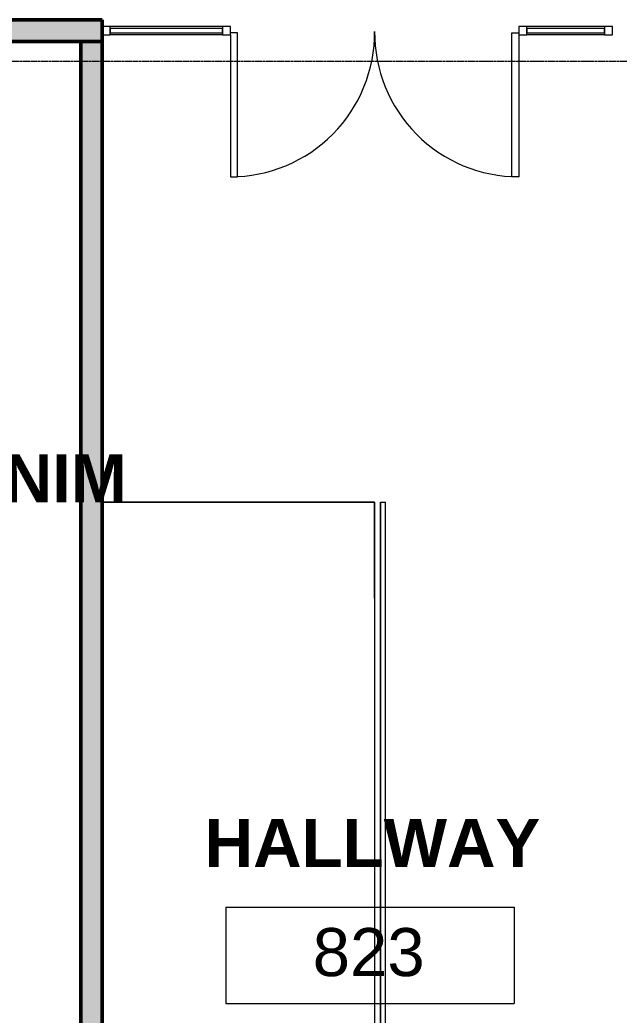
# Model space of a CAD drawing. Header units: inches. Extents: x -1205 to 1409, y -1117 to 895.
# Drawn here: x -513.1 to -363.5, y -467.4 to -218.8 of the extents above; entities that cross this region are included whole.
import ezdxf

# ---------------------------------------------------------------- set-up
doc = ezdxf.new("R2010")
doc.units = ezdxf.units.IN
doc.header["$MEASUREMENT"] = 0
doc.linetypes.add('Grid Line 1_4_', pattern=[0.4375, 0.25, -0.0625, 0.0625, -0.0625])
for name, color, linetype, lineweight in [('A-AREA-IDEN', 2, 'Continuous', 9), ('A-DOOR', 31, 'Continuous', 13), ('A-FLOR', 192, 'Continuous', 13), ('A-FLOR-HRAL', 11, 'Continuous', 13), ('A-FLOR-LEVL', 51, 'Continuous', 9), ('A-GLAZ-CURT', 52, 'Continuous', 9), ('A-GLAZ-CWMG', 51, 'Continuous', 9), ('A-WALL-PATT', 111, 'Continuous', 13), ('I-WALL', 2, 'Continuous', 13), ('S-GRID', 1, 'Continuous', 9)]:
    doc.layers.add(name, color=color, linetype=linetype, lineweight=lineweight)
doc.styles.add('Arial_5', font='arial.ttf', dxfattribs={"height": 12})
doc.styles.add('Arial_B', font='arialbd.ttf', dxfattribs={"height": 12})

# ---------------------------------------------------------------- blocks, each defined once
blk = doc.blocks.new('System Panel - Glazed Centered-3987782-8TH FLOOR TELECOM PLAN')
at = {"layer": 'A-GLAZ-CURT', "color": 253, "lineweight": 13}
for p, q in [((14, 0.5), (-14, 0.5)), ((-14, 0.5), (-14, -0.5)), ((14, -0.5), (14, 0.5)), ((-14, -0.5), (14, -0.5))]:
    blk.add_line(p, q, dxfattribs=at)
blk = doc.blocks.new('Rectangular Mullion - 2_ x 2_ Office Front-3987779-8TH FLOOR TELECOM PLAN')
at = {"layer": 'A-GLAZ-CWMG', "color": 53}
for p, q in [((-462.54, -220.52), (-490.54, -220.52)), ((-462.54, -222.52), (-490.54, -222.52))]:
    blk.add_line(p, q, dxfattribs=at)
blk = doc.blocks.new('Rectangular Mullion - 2_ x 2_ Office Front-V90-8TH FLOOR TELECOM PLAN')
at = {"layer": 'A-GLAZ-CWMG', "color": 133, "lineweight": 20}
for p, q in [((-2, 1), (0, 1)), ((-2, -1), (-2, 1)), ((0, 1), (0, -1)), ((0, -1), (-2, -1))]:
    blk.add_line(p, q, dxfattribs=at)
blk = doc.blocks.new('System Panel - Glazed Centered-3575875-8TH FLOOR TELECOM PLAN')
at = {"layer": 'A-GLAZ-CURT', "color": 253, "lineweight": 13}
for p, q in [((9.7, 0.5), (-9.7, 0.5)), ((-9.7, 0.5), (-9.7, -0.5)), ((9.7, -0.5), (9.7, 0.5)), ((-9.7, -0.5), (9.7, -0.5))]:
    blk.add_line(p, q, dxfattribs=at)
blk = doc.blocks.new('Rectangular Mullion - 2_ x 2_ Office Front-3575873-8TH FLOOR TELECOM PLAN')
at = {"layer": 'A-GLAZ-CWMG', "color": 53}
for p, q in [((-367.14, -220.52), (-386.54, -220.52)), ((-367.14, -222.52), (-386.54, -222.52))]:
    blk.add_line(p, q, dxfattribs=at)
blk = doc.blocks.new('Rectangular Mullion - 2_ x 2_ Office Front-V91-8TH FLOOR TELECOM PLAN')
at = {"layer": 'A-GLAZ-CWMG', "color": 133, "lineweight": 20}
for p, q in [((-1, 1), (1, 1)), ((-1, -1), (-1, 1)), ((1, 1), (1, -1)), ((1, -1), (-1, -1))]:
    blk.add_line(p, q, dxfattribs=at)
blk = doc.blocks.new('Rectangular Mullion - 2_ x 2_ Office Front-V92-8TH FLOOR TELECOM PLAN')
at = {"layer": 'A-GLAZ-CWMG', "color": 133, "lineweight": 20}
for p, q in [((0, 1), (-2, 1)), ((-2, 1), (-2, -1)), ((0, -1), (0, 1)), ((-2, -1), (0, -1))]:
    blk.add_line(p, q, dxfattribs=at)
blk = doc.blocks.new('Curtain Wall-Store Front-Double w swing _ Bar - Store Front Door-3601749-8TH FLOOR TELECOM PLAN')
at = {"layer": 'A-DOOR', "color": 133, "lineweight": 20}
for p, q in [((-34.25, -0.5), (-36, -0.5)), ((-36, -1), (-36, -36.5)), ((-34.25, -36.5), (-34.25, -0.5)), ((34.25, -0.5), (36, -0.5)), ((34.25, -36.5), (34.25, -0.5)), ((36, -1), (36, -36.5)), ((-36, -36.5), (-34.25, -36.5)), ((36, -36.5), (34.25, -36.5))]:
    blk.add_line(p, q, dxfattribs=at)
at = {"layer": 'A-DOOR', "color": 53, "lineweight": 9}
for centre, start, end in [((-36, -0.5), 270, 0.5), ((36, -0.5), 179.5, 270)]:
    blk.add_arc(centre, 36, start, end, dxfattribs=at)
blk = doc.blocks.new('Top Rail Type - Top Rail_Internal_-5372792-8TH FLOOR TELECOM PLAN')
at = {"layer": 'A-FLOR-HRAL', "color": 53, "lineweight": 9}
for p, q in [((-423.04, -339.24), (-423.04, -505.15)), ((-422.51, -339.24), (-422.32, -339.24)), ((-421.79, -505.15), (-421.79, -339.24)), ((-423.02, -505.25), (-423.04, -505.28)), ((-423.04, -505.28), (-423.04, -524.12)), ((-421.79, -505.28), (-421.81, -505.25)), ((-421.79, -524.12), (-421.79, -505.28))]:
    blk.add_line(p, q, dxfattribs=at)
at = {"layer": 'A-FLOR-HRAL', "color": 53, "lineweight": 9, "flags": 128}
for points in [[(-423.04, -505.28), (-423.02, -505.3), (-422.96, -505.32), (-422.86, -505.34), (-422.73, -505.36), (-422.58, -505.37), (-422.41, -505.37), (-422.25, -505.37), (-422.1, -505.36), (-421.97, -505.34), (-421.87, -505.32), (-421.81, -505.3), (-421.79, -505.28)], [(-422.32, -505.24), (-422.41, -505.24), (-422.51, -505.24)], [(-422.33, -524.12), (-422.41, -524.12), (-422.5, -524.12)]]:
    blk.add_lwpolyline(points, dxfattribs=at)
blk = doc.blocks.new('Top Rail Type - Top Rail_Internal_-V119-8TH FLOOR TELECOM PLAN')
at = {"layer": 'A-FLOR-HRAL', "color": 53, "lineweight": 9}
for p, q in [((-423.04, -339.24), (-421.79, -339.24)), ((-423.04, -505.24), (-423.04, -339.24)), ((-421.79, -505.24), (-421.79, -339.24)), ((-423.04, -505.24), (-421.79, -505.24)), ((-423.04, -505.37), (-421.79, -505.37)), ((-423.04, -524.12), (-423.04, -505.37)), ((-421.79, -524.12), (-421.79, -505.37)), ((-423.04, -524.12), (-421.79, -524.12))]:
    blk.add_line(p, q, dxfattribs=at)
blk = doc.blocks.new('18433_1 - AEO NY - CENTRAL_rvt-1-8TH FLOOR TELECOM PLAN')
at = {"layer": 'A-WALL-PATT'}
h = blk.add_hatch(color=253, dxfattribs=at)
h.paths.add_polyline_path([(-531.54, -224.21), (-492.54, -224.21), (-492.54, -218.83), (-531.54, -218.83)], flags=0)
h.paths.add_polyline_path([(-571.54, -224.21), (-571.54, -218.83), (-572.25, -218.83), (-572.25, -224.21)], flags=0)
for points in [[(-492.54, -300.02), (-492.54, -224.21), (-497.91, -224.21), (-497.91, -300.02)], [(-492.54, -530.24), (-492.54, -300.02), (-497.91, -300.02), (-497.91, -530.24)]]:
    blk.add_hatch(color=253, dxfattribs=at).paths.add_polyline_path(points, flags=0)
at = {"layer": 'A-FLOR', "color": 253}
for p, q in [((-492.54, -339.24), (-424.54, -339.24)), ((-424.54, -339.24), (-424.54, -505.37))]:
    blk.add_line(p, q, dxfattribs=at)
at = {"layer": 'A-FLOR-LEVL', "color": 53}
for p, q in [((-424.54, -339.24), (-492.54, -339.24)), ((-424.54, -363.24), (-424.54, -339.24))]:
    blk.add_line(p, q, dxfattribs=at)
at = {"layer": 'I-WALL', "color": 213, "lineweight": 50}
for p, q in [((-492.54, -218.83), (-531.54, -218.83)), ((-492.54, -224.21), (-492.54, -218.83)), ((-531.54, -224.21), (-492.54, -224.21)), ((-492.54, -224.21), (-497.91, -224.21)), ((-497.91, -224.21), (-497.91, -300.02)), ((-492.54, -300.02), (-492.54, -224.21)), ((-497.91, -300.02), (-497.91, -530.24)), ((-492.54, -530.24), (-492.54, -300.02))]:
    blk.add_line(p, q, dxfattribs=at)
at = {"layer": 'S-GRID', "linetype": 'Grid Line 1_4_'}
blk.add_line((965.79, -229.24), (-931.82, -229.24), dxfattribs=at)
at = {"color": 53, "lineweight": 9, "rotation": 180}
blk.add_blockref('Rectangular Mullion - 2_ x 2_ Office Front-V92-8TH FLOOR TELECOM PLAN', (-492.54, -221.52), dxfattribs=at)
at = {"color": 53, "lineweight": 9}
for name, p in [('Rectangular Mullion - 2_ x 2_ Office Front-3987779-8TH FLOOR TELECOM PLAN', (0, 0)), ('System Panel - Glazed Centered-3987782-8TH FLOOR TELECOM PLAN', (-476.54, -221.52)), ('Rectangular Mullion - 2_ x 2_ Office Front-3575873-8TH FLOOR TELECOM PLAN', (0, 0)), ('System Panel - Glazed Centered-3575875-8TH FLOOR TELECOM PLAN', (-376.84, -221.52)), ('Curtain Wall-Store Front-Double w swing _ Bar - Store Front Door-3601749-8TH FLOOR TELECOM PLAN', (-424.54, -221.52)), ('Top Rail Type - Top Rail_Internal_-5372792-8TH FLOOR TELECOM PLAN', (0, 0)), ('Top Rail Type - Top Rail_Internal_-V119-8TH FLOOR TELECOM PLAN', (0, 0))]:
    blk.add_blockref(name, p, dxfattribs=at)
at = {"color": 53, "lineweight": 9, "extrusion": (0, 0, -1), "rotation": 180}
for name, p in [('Rectangular Mullion - 2_ x 2_ Office Front-V91-8TH FLOOR TELECOM PLAN', (461.54, -221.52)), ('Rectangular Mullion - 2_ x 2_ Office Front-V91-8TH FLOOR TELECOM PLAN', (387.54, -221.52)), ('Rectangular Mullion - 2_ x 2_ Office Front-V90-8TH FLOOR TELECOM PLAN', (365.14, -221.52))]:
    blk.add_blockref(name, p, dxfattribs=at)
blk = doc.blocks.new('Room Tag - Room Tag-84095-8TH FLOOR TELECOM PLAN')
at = {"layer": 'A-AREA-IDEN'}
for p, q in [((-0.375, -0.0625), (-0.375, -0.3125)), ((-0.375, -0.0625), (0.375, -0.0625)), ((0.375, -0.0625), (0.375, -0.3125)), ((-0.375, -0.3125), (0.375, -0.3125))]:
    blk.add_line(p, q, dxfattribs=at)

msp = doc.modelspace()

# ---------------------------------------------------------------- block references
at = {"lineweight": 5}
msp.add_blockref('18433_1 - AEO NY - CENTRAL_rvt-1-8TH FLOOR TELECOM PLAN', (0, 0), dxfattribs=at)

# ---------------------------------------------------------------- next in the draw order: block references
at = {"layer": 'A-AREA-IDEN', "xscale": 95.99999999999994, "yscale": 95.99999999999994, "zscale": 95.99999999999994}
msp.add_blockref('Room Tag - Room Tag-84095-8TH FLOOR TELECOM PLAN', (-425.72, -434.45), dxfattribs=at)

# ---------------------------------------------------------------- next in the draw order: texts
at = {"layer": 'A-AREA-IDEN', "char_height": 12, "attachment_point": 1}
for s, insert, width, style in [("WOMEN'S DENIM", (-626.32, -327.3), 170.892, 'Arial_B'), ('HALLWAY', (-466.97, -418.38), 99.687, 'Arial_B'), ('823', (-440, -445.63), 33.633, 'Arial_5')]:
    msp.add_mtext(s, dxfattribs=dict(at, insert=insert, width=width, style=style))

doc.saveas('drawing.dxf')
